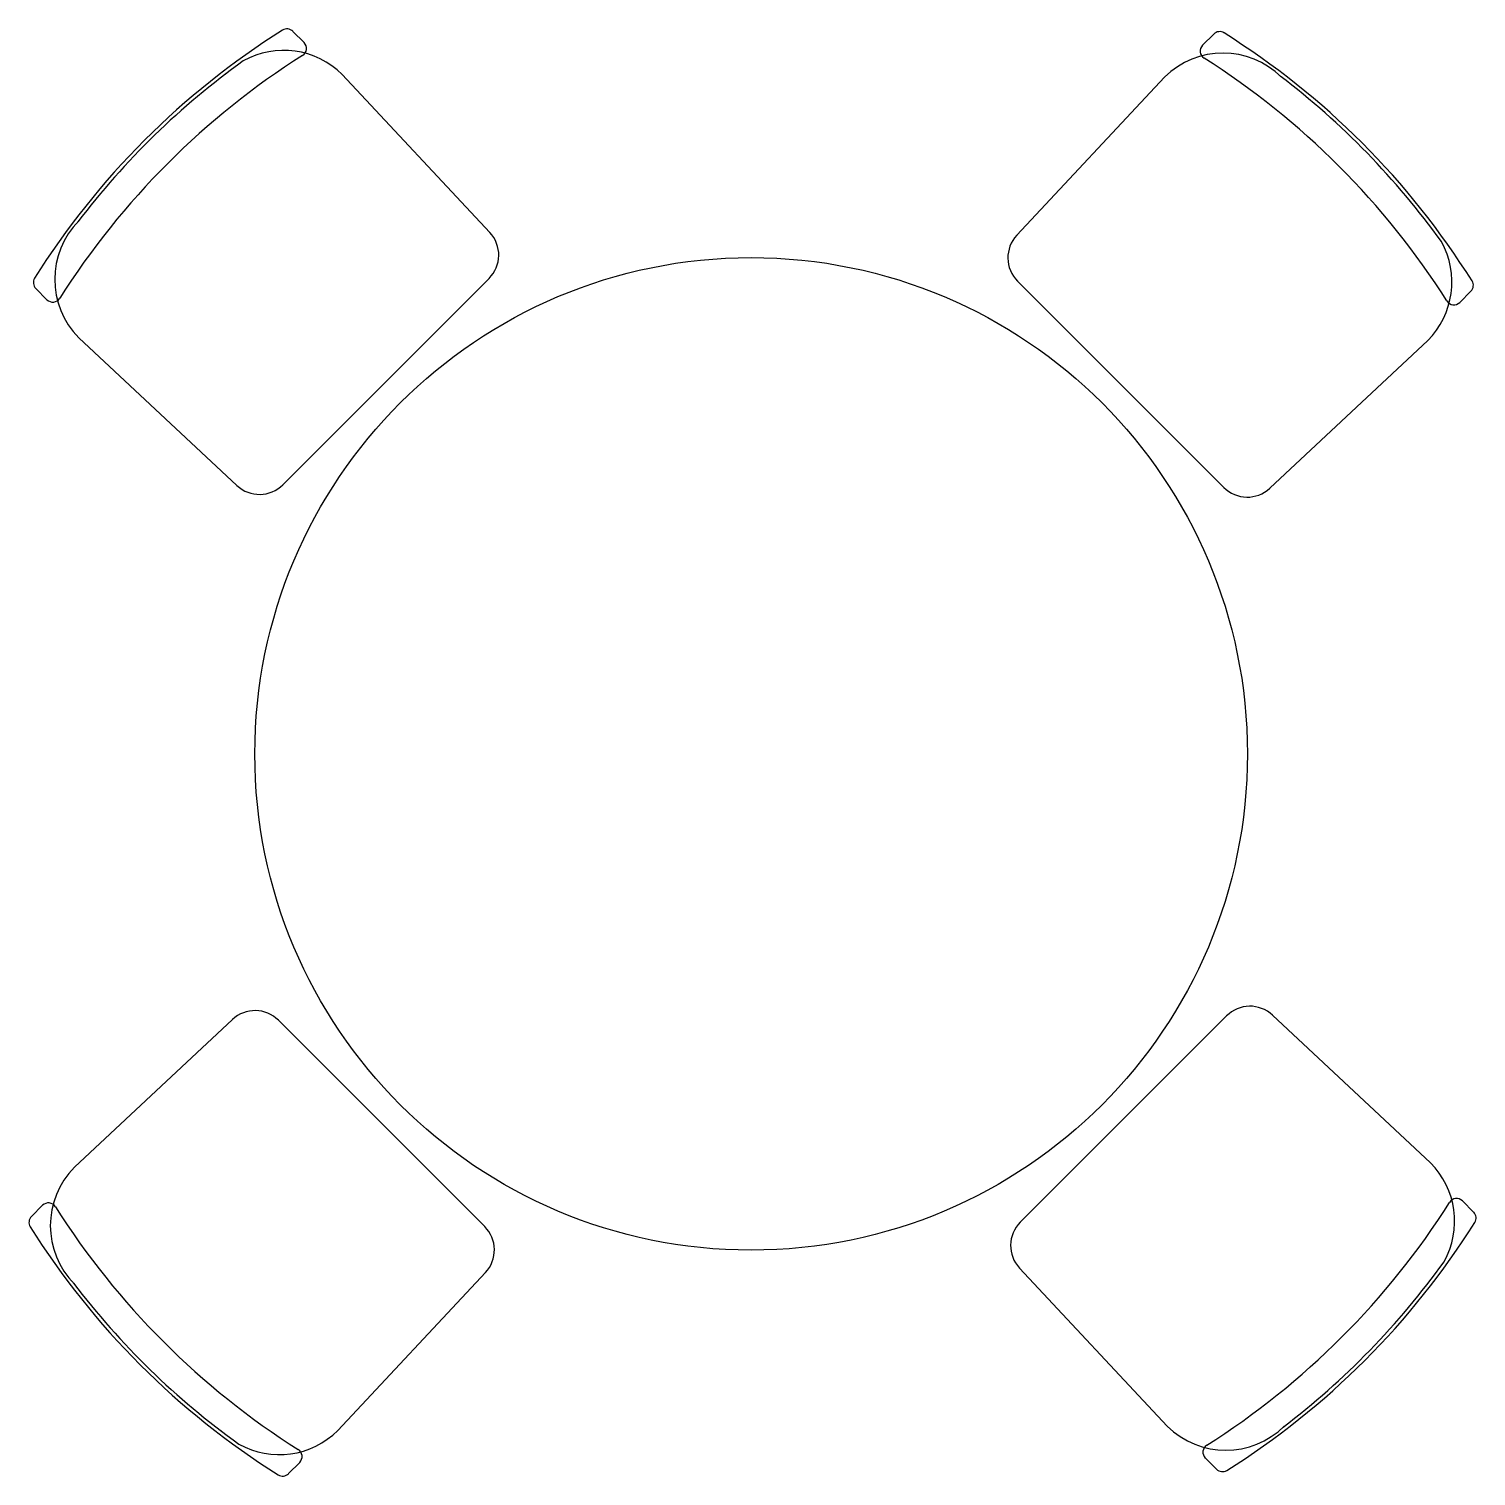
# Model space of a CAD drawing. Extents: x 6930 to 8679, y -1017 to 733.
import ezdxf

# ---------------------------------------------------------------- set-up
doc = ezdxf.new("R2010")
doc.units = 0
doc.layers.get('0').update_dxf_attribs({"linetype": 'CONTINUOUS'})

msp = doc.modelspace()

# ---------------------------------------------------------------- linework, layer by layer
for p, q in [((7262.5, 716.3), (7248.9, 729.8)), ((8362.4, 726.5), (8348.9, 713)), ((7308.5, 677.6), (7487.1, 486.7)), ((8302.8, 674.3), (8124.2, 483.4)), ((7236.8, 181.7), (7486.2, 431.1)), ((8125.1, 427.8), (8374.5, 178.4)), ((6938.1, 419), (6951.6, 405.4)), ((8659.7, 402.1), (8673.2, 415.7)), ((6990.3, 359.4), (7181.2, 180.8)), ((8621, 356.1), (8430.1, 177.5)), ((6985, -643.5), (7175.9, -464.9)), ((7231.5, -465.8), (7480.9, -715.2)), ((8128.4, -709.9), (8377.8, -460.5)), ((8624.3, -638.2), (8433.4, -459.6)), ((6932.8, -703.1), (6946.3, -689.5)), ((8663, -684.2), (8676.5, -697.8)), ((8306.1, -956.4), (8127.5, -765.5)), ((7303.2, -961.7), (7481.8, -770.8)), ((8365.7, -1008.6), (8352.2, -995.1)), ((7257.2, -1000.4), (7243.6, -1013.9))]:
    msp.add_line(p, q)
msp.add_circle((7803, -143.7), 600)
for centre, radius, start, end in [((7739.7, -71.8), 947.6, 122.0699, 147.9301), ((7241.9, 722.8), 10, 45, 122.0699), ((8369.4, 719.5), 10, 57.9301, 135), ((7871.6, -75.1), 947.6, 32.0699, 57.9301), ((7767.7, -99.8), 947.6, 122.3445, 147.6555), ((7237.8, 606.9), 100, 45, 119.1973), ((7255.4, 709.2), 10, 302.3445, 45), ((8373.6, 603.6), 100, 45, 135), ((8355.9, 705.9), 10, 135, 237.6555), ((7742.7, -74.8), 947.6, 125.7558, 142.7014), ((7843.6, -103.1), 947.6, 32.3445, 57.6555), ((7237.8, 606.9), 100, 133.8571, 135), ((7868.6, -78.1), 947.6, 35.7558, 52.7014), ((7061, 430.1), 100, 135, 225), ((8550.3, 426.8), 100, 43.8571, 45), ((7457.9, 459.4), 40, 315, 43.0908), ((8153.4, 456.1), 40, 136.9092, 225), ((8550.3, 426.8), 100, 315, 29.1973), ((6945.2, 426), 10, 147.9301, 225), ((8666.2, 422.7), 10, 315, 32.0699), ((6958.7, 412.5), 10, 225, 327.6555), ((8652.6, 409.2), 10, 212.3445, 315), ((7208.6, 210), 40, 226.9092, 315), ((8402.8, 206.7), 40, 225, 313.0908), ((7203.2, -494.1), 40, 45, 133.0908), ((8406.1, -488.8), 40, 46.9092, 135), ((7055.7, -714.2), 100, 135, 225), ((8553.6, -708.9), 100, 330.8027, 45), ((8655.9, -691.3), 10, 45, 147.6555), ((6953.4, -696.6), 10, 32.3445, 135), ((7762.4, -184.3), 947.6, 212.3445, 237.6555), ((7846.9, -179), 947.6, 302.3445, 327.6555), ((8669.5, -704.8), 10, 327.9301, 45), ((6939.9, -710.1), 10, 135, 212.0699), ((7734.4, -212.3), 947.6, 212.0699, 237.9301), ((7452.6, -743.5), 40, 316.9092, 45), ((8156.7, -738.2), 40, 135, 223.0908), ((7874.9, -207), 947.6, 302.0699, 327.9301), ((7871.9, -204), 947.6, 307.2986, 324.2442), ((7737.4, -209.3), 947.6, 217.2986, 234.2442), ((8553.6, -708.9), 100, 315, 316.1429), ((7232.5, -891), 100, 225, 226.1429), ((7232.5, -891), 100, 240.8027, 315), ((8376.9, -885.7), 100, 225, 315), ((8359.2, -988), 10, 122.3445, 225), ((7250.1, -993.3), 10, 315, 57.6555), ((7236.6, -1006.9), 10, 237.9301, 315), ((8372.7, -1001.5), 10, 225, 302.0699)]:
    msp.add_arc(centre, radius, start, end)

doc.saveas('drawing.dxf')
